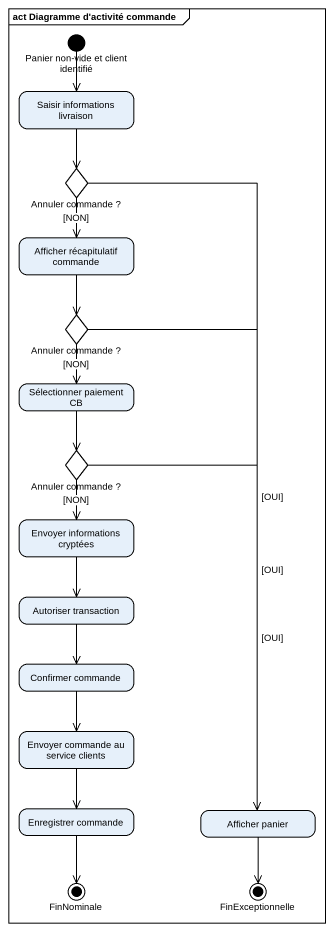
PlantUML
@startuml
mainframe act Diagramme d'activité commande
hide empty description
state "Panier non-vide et client identifié" as Panier_non_vide_et_client <<start>>
state "Saisir informations livraison" as Saisir_informations
state "Annuler commande ?" as Annuler_commande <<choice>>
state "Afficher récapitulatif commande" as Afficher_récapitulatif
state "Annuler commande ?" as Annuler_commande_2 <<choice>>
state "Sélectionner paiement CB" as Sélectionner_paiement_CB
state "Annuler commande ?" as Annuler_commande_3 <<choice>>
state "Envoyer informations cryptées" as Envoyer_informations
state "Autoriser transaction" as Autoriser_transaction
state "Confirmer commande" as Confirmer_commande
state "Envoyer commande au service clients" as Envoyer_commande_au_service
state "Enregistrer commande" as Enregistrer_commande
state "Afficher panier" as Afficher_panier
state FinNominale <<end>>
state FinExceptionnelle <<end>>
Panier_non_vide_et_client --> Saisir_informations
Saisir_informations --> Annuler_commande
Annuler_commande --> Afficher_récapitulatif : [NON]
Annuler_commande --> Afficher_panier : [OUI]
Afficher_récapitulatif --> Annuler_commande_2
Annuler_commande_2 --> Sélectionner_paiement_CB : [NON]
Annuler_commande_2 --> Afficher_panier : [OUI]
Sélectionner_paiement_CB --> Annuler_commande_3
Annuler_commande_3 --> Envoyer_informations : [NON]
Annuler_commande_3 --> Afficher_panier : [OUI]
Envoyer_informations --> Autoriser_transaction
Autoriser_transaction --> Confirmer_commande
Confirmer_commande --> Envoyer_commande_au_service
Envoyer_commande_au_service --> Enregistrer_commande
Enregistrer_commande --> FinNominale
Afficher_panier --> FinExceptionnelle
@enduml
